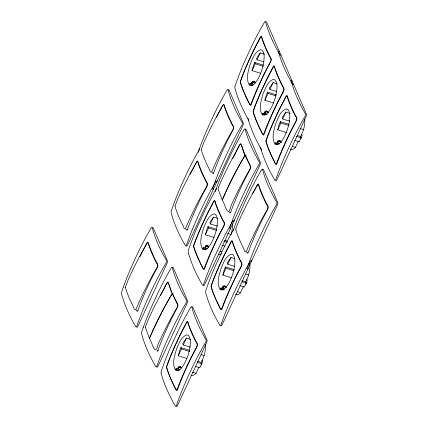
<?xml version="1.0" encoding="UTF-8"?>
<svg xmlns="http://www.w3.org/2000/svg" width="428" height="428" viewBox="0 0 428 428"><rect width="100%" height="100%" fill="white"/><g stroke="black" fill="none" stroke-linecap="round" stroke-linejoin="round"><path stroke-width="0.64" d="M181.691 367.909L180.873 366.876A1.664 1.402 -29.7 0 0 177.893 368.043L178.492 368.84C178.46 367.577 180.29 366.957 181.065 367.941M208.784 246.935L207.971 245.902A1.664 1.402 -29.7 0 0 204.985 247.063L205.584 247.86C205.558 246.598 207.387 245.977 208.163 246.967L207.831 246.202L208.65 247.234M226.235 287.247L225.417 286.214A1.664 1.402 -29.7 0 0 222.437 287.381L223.031 288.178C223.004 286.915 224.834 286.295 225.609 287.279L225.016 286.289L225.337 287.028M251.685 82.888L252.279 83.685C252.253 82.422 254.082 81.802 254.858 82.791L254.526 82.026L255.345 83.053M264.525 112.553L265.119 113.35C265.093 112.088 266.922 111.473 267.698 112.457L267.366 111.692L268.185 112.725M281.512 142.481L280.286 140.935A1.664 1.402 -29.7 0 0 277.307 142.096L277.906 142.893C277.879 141.631 279.709 141.01 280.484 141.994L280.153 141.229L280.966 142.262M178.492 368.84L178.273 367.866L178.535 368.471M186.977 358.45L178.273 355.78L179.937 349.885L180.857 347.6L189.567 350.27M214.075 237.476L205.37 234.801L207.029 228.91L207.954 226.621L216.664 229.296M260.77 73.295L252.065 70.625L253.724 64.735L254.649 62.445L263.359 65.12M195.473 366.411L199.828 367.748L201.674 363.752L201.096 362.42C204.349 356.931 205.895 350.591 205.247 344.224M231.521 277.788L222.817 275.118L224.481 269.223L225.401 266.938L234.111 269.608M231.473 234.025L232.484 226.872L232.367 223.855M273.61 102.966L264.905 100.291L266.564 94.401L267.489 92.116L276.199 94.786M286.396 132.503L277.686 129.834L279.35 123.938L280.276 121.654L288.98 124.329M240.017 285.749L244.372 287.086L246.218 283.09L245.64 281.758C248.893 276.269 250.439 269.929 249.792 263.568M294.887 140.464L299.242 141.802L301.087 137.805L300.515 136.473C303.618 131.155 305.271 125.056 304.688 118.888M198.148 152.315L200.935 144.648A347.638 303.575 -23.4 0 1 209.667 123.885L214.305 113.971A347.643 303.58 -23.4 0 1 224.914 93.807L226.894 90.399A1.867 0.551 -65.7 0 1 228.006 89.645L228.531 91.581A403.401 140.614 24.8 0 0 241.05 120.509L242.302 122.67A1.867 0.835 -69.4 0 1 241.911 125.104L239.931 128.512A347.6 303.543 -23.4 0 0 229.322 148.677L224.689 158.595A347.595 303.543 -23.4 0 0 214.016 184.607L212.748 188.229A1.867 0.712 -80.4 0 1 212.39 188.935M215.193 191.707L217.986 184.04A347.638 303.575 -23.4 0 1 226.717 163.277L231.35 153.363A347.643 303.58 -23.4 0 1 241.959 133.194L243.939 129.791A1.867 0.551 -65.7 0 1 245.057 129.037M232.853 231.414L235.432 224.352A347.638 303.575 -23.4 0 1 244.163 203.594L248.796 193.675A347.643 303.58 -23.4 0 1 259.405 173.511L261.385 170.103A1.867 0.551 -65.7 0 1 262.503 169.349L263.022 171.291A403.401 140.614 24.8 0 0 275.541 200.213L276.793 202.38A1.867 0.835 -69.4 0 1 276.408 204.814L274.428 208.217A347.6 303.543 -23.4 0 0 263.819 228.386L259.186 238.3A347.595 303.543 -23.4 0 0 248.508 264.311L247.24 267.933A1.867 0.712 -80.4 0 1 246.886 268.64M194.312 243.901L195.403 240.964A348.087 303.966 -23.4 0 1 201.807 225.353L206.553 215.081L213.663 201.23A1.873 0.556 -68 0 1 214.326 200.358L214.76 200.47L215.578 202.942A404.423 140.972 24.8 0 0 223.111 220.35L224.507 222.999L224.593 224.074A1.873 0.792 -71.1 0 1 224.138 225.438L217.033 239.289L212.283 249.561A348.039 303.928 -23.4 0 0 205.879 265.173L204.573 268.698A1.873 0.701 -79.1 0 1 203.803 269.683L202.091 266.805A403.984 140.817 24.8 0 1 194.563 249.412C192.375 246.052 194.836 242.409 196.024 239.273A389.881 340.469 -23.4 0 1 211.09 206.671C212.267 205.654 214.621 196.789 215.493 203.594A388.442 135.398 24.8 0 0 222.881 220.661C226.235 223.732 222.881 227.541 221.356 230.398A389.833 340.426 -23.4 0 0 206.291 263.001C205.189 265.002 203.835 272.984 201.893 266.077A388.442 135.398 24.8 0 1 194.51 249.016L193.665 246.33A1.873 0.465 -75.6 0 1 194.093 244.49M211.758 284.219L212.85 281.276M252.065 70.625L255.227 63.777L254.649 62.445M263.916 61.883L257.073 59.781L260.235 52.933L264.59 54.27M249.289 84.455A1.407 0.492 24.8 0 1 250.107 84.546L250.546 83.588L253.627 84.535M264.905 100.291L268.067 93.443L267.489 92.116M276.755 91.549L269.913 89.452L273.075 82.604L277.43 83.942M205.37 234.801L208.532 227.953L207.954 226.621M217.221 226.059L210.378 223.962L213.54 217.114L217.895 218.446M262.626 114.137A1.407 0.492 24.8 0 1 262.947 114.217L263.386 113.26L267.083 114.394M203.091 248.647A1.407 0.492 24.8 0 1 203.412 248.727L203.851 247.769L207.548 248.903M277.686 129.834L280.854 122.986L280.276 121.654M289.537 121.092L282.699 118.989L285.861 112.141L290.216 113.479M275.413 143.674A1.407 0.492 24.8 0 1 275.728 143.755L276.172 142.797L279.249 143.744M178.273 355.78L181.435 348.932L180.857 347.6M190.123 347.033L183.28 344.936L186.448 338.088L190.797 339.425M175.994 369.621A1.407 0.492 24.8 0 1 176.315 369.701L176.759 368.743L179.835 369.69M222.817 275.118L225.979 268.27L225.401 266.938M234.667 266.371L227.824 264.274L230.986 257.426L234.721 258.571M220.26 288.927A1.407 0.492 24.8 0 1 220.859 289.039L221.297 288.081L224.379 289.028M290.398 149.153L292.014 149.581L293.94 148.784L295.502 147.318L298.402 141.042M190.984 375.099L192.6 375.527L194.526 374.73L196.088 373.264L198.988 366.989M235.528 294.437L237.144 294.865L239.07 294.068L240.632 292.602L243.532 286.327M139.865 256.741L146.97 242.89A1.873 0.556 -68 0 1 147.633 242.018L148.067 242.13L148.885 244.602A404.423 140.972 24.8 0 0 156.423 262.011L157.82 264.659L157.9 265.735A1.873 0.792 -71.1 0 1 157.445 267.099L150.34 280.95L145.595 291.222A348.039 303.928 -23.4 0 0 139.186 306.828L137.88 310.359A1.873 0.701 -79.1 0 1 137.115 311.338L136.238 310.059M216.557 117.261L217.954 114.431M190.064 174.56L196.613 161.838A1.873 0.556 -68 0 1 197.276 160.965L197.709 161.078L198.528 163.549A404.423 140.972 24.8 0 0 206.066 180.958L207.462 183.607L207.543 184.682A1.873 0.792 -71.1 0 1 207.088 186.046L199.983 199.897L195.238 210.169A348.039 303.928 -23.4 0 0 188.828 225.781L187.523 229.306A1.873 0.701 -79.1 0 1 186.758 230.291L185.88 229.012M160.5 295.55L167.048 282.833A1.873 0.556 -68 0 1 167.712 281.961L168.145 282.073L168.964 284.54A404.423 140.972 24.8 0 0 176.502 301.954L177.898 304.602L177.978 305.678A1.873 0.792 -71.1 0 1 177.524 307.042L170.419 320.893L165.673 331.165A348.039 303.928 -23.4 0 0 159.264 346.771L157.959 350.302A1.873 0.701 -79.1 0 1 157.194 351.281L156.878 351.067M232.768 158.349L239.873 144.498A1.873 0.556 -68 0 1 240.541 143.626L240.975 143.738L241.788 146.21A404.423 140.972 24.8 0 0 249.326 163.619L250.722 166.267L250.803 167.343A1.873 0.792 -71.1 0 1 250.353 168.707L243.243 182.558L238.498 192.83A348.039 303.928 -23.4 0 0 232.094 208.441L230.788 211.967A1.873 0.701 -79.1 0 1 230.018 212.951L229.146 211.667M218.232 113.864L222.828 105.106A1.873 0.556 -68 0 1 223.491 104.234L223.924 104.346L224.743 106.818A404.423 140.972 24.8 0 0 232.276 124.227L233.672 126.875L233.758 127.951A1.873 0.792 -71.1 0 1 233.303 129.315L226.198 143.166L221.453 153.438A348.039 303.928 -23.4 0 0 215.043 169.049L213.738 172.575A1.873 0.701 -79.1 0 1 212.967 173.559L212.095 172.281M252.729 193.574L257.319 184.816A1.873 0.556 -68 0 1 257.988 183.938L258.421 184.056L259.24 186.522A404.423 140.972 24.8 0 0 266.772 203.937L268.169 206.585L268.249 207.655A1.873 0.792 -71.1 0 1 267.8 209.019L260.695 222.87L255.944 233.142A348.039 303.928 -23.4 0 0 249.54 248.754L248.235 252.285A1.873 0.701 -79.1 0 1 247.464 253.264L246.592 251.985M199.689 148.832L198.699 150.533A347.643 303.58 -23.4 0 0 188.09 170.702L183.457 180.616A347.638 303.575 -23.4 0 0 174.72 201.379L171.51 210.255A1.867 0.428 -76.2 0 0 171.147 212.695L171.671 214.631A403.401 140.614 24.8 0 0 184.19 243.559L185.442 245.72A1.867 0.712 -80.4 0 0 186.533 244.96L187.801 241.333A347.595 303.543 -23.4 0 1 198.474 215.327L203.113 205.408A347.6 303.543 -23.4 0 1 213.722 185.244L215.701 181.836A1.867 0.835 -69.4 0 0 216.081 180.942M216.739 188.224L215.744 189.925A347.643 303.58 -23.4 0 0 205.14 210.095L200.502 220.008A347.638 303.575 -23.4 0 0 191.771 240.771L188.561 249.642A1.867 0.428 -76.2 0 0 188.197 252.087L188.721 254.023M233.854 229.108L233.196 230.243A347.643 303.58 -23.4 0 0 222.587 250.407L217.948 260.326A347.638 303.575 -23.4 0 0 209.217 281.084L206.007 289.959A1.867 0.428 -76.2 0 0 205.643 292.399L206.168 294.341A403.401 140.614 24.8 0 0 218.687 323.263L219.939 325.43A1.867 0.712 -80.4 0 0 221.03 324.665L222.298 321.043A347.595 303.543 -23.4 0 1 232.971 295.031L237.604 285.118A347.6 303.543 -23.4 0 1 248.213 264.948L250.193 261.54A1.867 0.835 -69.4 0 0 250.578 260.652M245.025 155.155L244.458 156.097A390.85 341.314 -23.4 0 0 222.635 198.983L222.212 199.972L218.136 189.026L218.435 187.346L220.752 182.034A389.881 340.469 -23.4 0 1 237.128 149.864C242.205 136.987 241.676 150.538 245.025 155.155L246.137 155.546M172.291 293.699L171.724 294.641A390.801 341.271 -23.4 0 0 149.896 337.526L149.479 338.516C152.534 342.689 154.845 357.808 158.194 344.096A389.833 340.426 -23.4 0 1 174.571 311.921L177.502 306.828L177.807 305.153L172.291 293.699L173.399 294.09M277.847 141.582L278.098 141.277L278.361 141.887M260.235 52.933L256.495 58.449L257.073 59.781M273.075 82.604L269.335 88.12L269.913 89.452M285.861 112.141L282.122 117.657L282.699 118.989M213.54 217.114L209.8 222.63L210.378 223.962M230.986 257.426L227.247 262.942L227.824 264.274M186.448 338.088L182.708 343.604L183.28 344.936M252.472 82.069L252.793 81.828M221.618 253.751L219.692 254.553L218.617 254.264M251.718 83.123L252.279 83.685M264.558 112.789L265.119 113.35M277.344 142.331L277.906 142.893M205.023 247.298L205.584 247.86M222.474 287.611L223.031 288.178M177.93 368.273L178.225 368.224M206.863 245.795L207.238 245.833M255.227 63.777L263.311 66.26M250.107 84.546L252.943 85.418M268.067 93.443L276.151 95.926M262.947 114.217L265.408 114.972M299.942 128.486L303.677 129.631M280.854 122.986L288.937 125.468M297.401 135.521L300.515 136.473M296.112 136.281L301.087 137.805M292.394 146.365L295.502 147.318M275.728 143.755L278.195 144.509M227.626 233.453L231.355 234.598M208.532 227.953L216.616 230.435M224.459 240.301L227.573 241.253M223.796 241.248L226.904 242.205M222.571 245.437L225.058 246.196M220.072 251.332L221.939 251.905M203.412 248.727L206.248 249.594M245.693 273.957L248.802 274.91M225.979 268.27L234.062 270.753M241.911 280.613L245.64 281.758M241.863 281.752L246.218 283.09M237.519 291.645L240.632 292.602M220.859 289.039L223.935 289.986M201.149 354.619L204.263 355.572M181.435 348.932L189.524 351.415M197.367 361.275L201.096 362.42M197.319 362.414L201.674 363.752M192.354 372.119L196.088 373.264M176.315 369.701L178.776 370.455M266.772 111.328L267.104 111.467M279.559 140.866L279.891 141.005M251.68 82.888A1.664 1.402 -29.7 0 1 254.66 81.727L255.479 82.754M264.52 112.553A1.664 1.402 -29.7 0 1 267.5 111.398L268.731 112.939M225.278 286.514L226.096 287.546M248.871 120.396L247.935 118.775A403.401 140.614 24.8 0 1 235.416 89.848L234.892 87.911A1.867 0.428 -76.2 0 1 235.256 85.466L238.466 76.591A347.638 303.575 -23.4 0 1 247.197 55.833L251.835 45.919A347.643 303.58 -23.4 0 1 262.439 25.75L264.424 22.342A1.867 0.551 -65.7 0 1 265.537 21.587L266.061 23.529A403.401 140.614 24.8 0 0 278.575 52.451L279.832 54.618A1.867 0.835 -69.4 0 1 279.933 54.896M261.711 150.062L260.775 148.441A403.401 140.614 24.8 0 1 248.256 119.514L247.86 118.064M254.665 81.727L254.997 82.492M267.505 111.392L267.837 112.157A1.664 1.498 -15.6 0 0 264.772 113.136L264.814 113.383M280.286 140.935L280.618 141.7A1.664 1.498 -15.6 0 0 277.558 142.679L277.601 142.92M254.264 81.796L254.585 82.534M252.22 82.374L252.483 82.978L252.204 82.417M265.044 112.083L265.307 112.687M207.971 245.902L208.302 246.667M225.417 286.214L225.749 286.979A1.664 1.498 -15.6 0 0 222.688 287.958L222.726 288.205M205.526 246.549L205.788 247.154M205.37 246.892L205.633 247.496M222.817 287.209L223.079 287.809M180.873 366.876L181.204 367.641M178.947 367.834L178.679 367.224L178.674 368.176M260.647 147.601L261.037 149.056A403.401 140.614 24.8 0 0 273.556 177.984L274.808 180.145A1.867 0.712 -80.4 0 0 275.9 179.38L277.167 175.758A347.595 303.543 -23.4 0 1 287.841 149.746L292.479 139.833A347.6 303.543 -23.4 0 1 303.088 119.663L305.068 116.261A1.867 0.835 -69.4 0 0 305.453 113.827L304.201 111.66A403.401 140.614 24.8 0 1 291.682 82.738L291.158 80.796A1.867 0.551 -65.7 0 0 291.072 80.646M245.051 129.037L245.576 130.973A403.401 140.614 24.8 0 0 258.095 159.901L259.347 162.062A1.867 0.835 -69.4 0 1 258.961 164.496L256.982 167.904A347.6 303.543 -23.4 0 0 246.373 188.069L241.734 197.987A347.595 303.543 -23.4 0 0 231.061 223.994L229.793 227.621A1.867 0.712 -80.4 0 1 229.435 228.327M161.099 373.061L161.624 375.003A403.401 140.614 24.8 0 0 174.143 403.925L175.394 406.092A1.867 0.712 -80.4 0 0 176.486 405.327L177.754 401.705A347.595 303.543 -23.4 0 1 188.427 375.693L193.06 365.774A347.6 303.543 -23.4 0 1 203.669 345.61L205.649 342.202A1.867 0.835 -69.4 0 0 206.039 339.768L204.787 337.606A403.401 140.614 24.8 0 1 192.268 308.679L191.744 306.742A1.867 0.551 -65.7 0 0 190.631 307.497L188.652 310.905A347.643 303.58 -23.4 0 0 178.043 331.069L173.404 340.988A347.638 303.575 -23.4 0 0 164.673 361.746L161.463 370.621A1.867 0.428 -76.2 0 0 161.099 373.061M251.974 83.711L251.937 83.471A1.664 1.498 -15.6 0 1 254.992 82.492M205.28 247.892L205.242 247.646A1.664 1.498 -15.6 0 1 208.297 246.667M178.187 368.866L178.15 368.62A1.664 1.498 -15.6 0 1 181.199 367.647M266.007 141.508L266.879 144.445A403.984 140.817 24.8 0 0 274.407 161.838L276.124 164.71A1.873 0.701 -79.1 0 0 276.889 163.731L278.2 160.2A348.039 303.928 -23.4 0 1 284.604 144.594L289.349 134.322L296.46 120.471A1.873 0.792 -71.1 0 0 296.909 119.107L296.829 118.032L295.432 115.383A404.423 140.972 24.8 0 1 287.894 97.969L287.076 95.503L286.648 95.391A1.873 0.556 -68 0 0 285.979 96.263L278.874 110.114L274.129 120.386A348.087 303.966 -23.4 0 0 267.719 135.992L266.414 139.523A1.873 0.465 -75.6 0 0 266.055 140.914M246.64 279.548A2.349 0.797 -72.9 0 1 246.924 281.715A2.349 0.797 -72.9 0 1 245.495 284.058M221.848 289.344A1.412 0.326 22 0 1 220.238 288.483A1.412 0.653 27.9 0 1 221.297 288.081M251.659 260.047A1.878 0.642 -72.9 0 1 251.199 261.85M220.934 325.735A1.878 0.642 -72.9 0 0 222.036 324.975L277.414 205.119A1.878 0.642 -72.9 0 0 277.788 202.685L263.493 169.654A1.878 0.642 -72.9 0 0 262.813 169.729M213.069 280.693A348.087 303.966 -23.4 0 1 219.254 265.665L224.005 255.393L231.109 241.542A1.873 0.556 -68 0 1 231.773 240.67L232.206 240.782L233.025 243.254A404.423 140.972 24.8 0 0 240.557 260.668L241.954 263.311L242.039 264.386A1.873 0.792 -71.1 0 1 241.585 265.751L234.48 279.602L229.734 289.874A348.039 303.928 -23.4 0 0 223.325 305.485L222.02 309.016A1.873 0.701 -79.1 0 1 221.249 309.995L219.537 307.122A403.984 140.817 24.8 0 1 212.01 289.729L211.138 286.626A1.873 0.465 -75.6 0 1 211.186 286.198M211.272 285.733A1.873 0.465 -75.6 0 1 211.544 284.807M248.058 252.788A1.84 0.647 -71.1 0 1 247.94 252.627M248.245 268.244A1.878 0.642 -72.9 0 1 247.619 269.126M213.727 173.126A1.84 0.647 -71.1 0 1 213.444 172.923M228.317 90.019A1.878 0.642 -72.9 0 1 229.001 89.95L243.291 122.975A1.878 0.642 -72.9 0 1 242.917 125.415L187.539 245.271A1.878 0.642 -72.9 0 1 186.437 246.025M213.754 188.539A1.878 0.642 -72.9 0 1 212.93 189.502M187.71 229.783A1.84 0.647 -71.1 0 1 187.512 229.857M217.119 180.771A1.878 0.642 -72.9 0 1 216.707 182.146M230.847 212.411A1.84 0.653 -70.8 0 1 230.366 212.283M245.362 129.411A1.878 0.642 -72.9 0 1 246.047 129.342L260.342 162.367A1.878 0.642 -72.9 0 1 259.967 164.807L204.584 284.657A1.878 0.642 -72.9 0 1 203.482 285.417M230.799 227.931A1.878 0.642 -72.9 0 1 229.98 228.894M204.397 249.026A1.412 0.326 22 0 1 202.792 248.165A1.412 0.653 27.9 0 1 203.851 247.764M234.169 220.163A1.878 0.642 -72.9 0 1 233.752 221.538M233.126 220.334A1.867 0.835 -69.4 0 1 232.746 221.228L230.767 224.636A347.6 303.543 -23.4 0 0 220.158 244.8L215.525 254.719A347.595 303.543 -23.4 0 0 204.846 280.725L203.578 284.353A1.867 0.712 -80.4 0 1 202.492 285.112L201.24 282.951A403.401 140.614 24.8 0 1 188.721 254.023M263.932 114.517A1.412 0.326 22 0 1 262.327 113.661A1.412 0.653 27.9 0 1 263.386 113.254M292.773 84.567A1.867 0.835 -69.4 0 0 292.672 84.284L291.415 82.123A403.401 140.614 24.8 0 1 278.895 53.195L278.377 51.258A1.867 0.551 -65.7 0 0 278.291 51.103M278.895 51.435A1.878 0.642 -72.9 0 1 279.372 51.563M293.661 84.589A1.878 0.642 -72.9 0 1 293.731 84.862M301.515 134.264A2.349 0.797 -72.9 0 1 301.713 136.725A2.349 0.797 -72.9 0 1 300.167 138.72M276.718 144.059A1.412 0.326 22 0 1 275.108 143.198A1.412 0.653 27.9 0 1 276.172 142.797M275.803 180.45A1.878 0.642 -72.9 0 0 276.905 179.69L306.074 116.566A1.878 0.642 -72.9 0 0 306.448 114.132L266.532 21.892A1.878 0.642 -72.9 0 0 266.055 21.769M291.682 80.978A1.878 0.642 -72.9 0 1 292.153 81.101M251.092 84.851A1.412 0.326 22 0 1 249.487 83.99A1.412 0.653 27.9 0 1 250.546 83.588M280.822 54.923A1.878 0.642 -72.9 0 1 280.907 55.554M201.856 360.312A2.349 0.797 -72.9 0 1 202.449 362.083A2.349 0.797 -72.9 0 1 200.951 364.72M177.304 370.006A1.412 0.326 22 0 1 175.694 369.145A1.412 0.653 27.9 0 1 176.753 368.738M176.389 406.397A1.878 0.642 -72.9 0 0 177.492 405.637L206.654 342.512A1.878 0.642 -72.9 0 0 207.034 340.073L192.739 307.047A1.878 0.642 -72.9 0 0 192.054 307.117M166.727 366.395A1.873 0.465 -75.6 0 0 166.594 367.288L167.466 370.391A403.984 140.817 24.8 0 0 174.993 387.784L176.711 390.657A1.873 0.701 -79.1 0 0 177.476 389.678L178.781 386.147A348.039 303.928 -23.4 0 1 185.19 370.536L189.936 360.264L197.041 346.413A1.873 0.792 -71.1 0 0 197.495 345.048L197.415 343.973L196.019 341.325A404.423 140.972 24.8 0 1 188.481 323.916L187.662 321.444L187.229 321.332A1.873 0.556 -68 0 0 186.565 322.204L179.46 336.055L174.71 346.327A348.087 303.966 -23.4 0 0 168.306 361.938L167 365.469A1.873 0.465 -75.6 0 0 166.85 365.919M158.242 350.553A1.84 0.653 -70.8 0 1 157.536 350.612M156.873 367.021A1.878 0.642 -72.9 0 0 157.975 366.261L187.143 303.142A1.878 0.642 -72.9 0 0 187.518 300.702L173.222 267.671A1.878 0.642 -72.9 0 0 172.538 267.746M138.067 310.835A1.84 0.647 -71.1 0 1 137.869 310.91M136.794 327.078A1.878 0.642 -72.9 0 0 137.896 326.318L167.059 263.199A1.878 0.642 -72.9 0 0 167.439 260.759L153.144 227.733A1.878 0.642 -72.9 0 0 152.668 227.605M125.351 287.252L126.196 290.13A388.442 130.941 26.7 0 0 133.579 307.192C135.446 314.099 137.019 306.175 138.201 304.19A389.833 340.426 -23.4 0 1 154.401 271.957C156.011 269.159 159.553 265.403 156.145 262.289A388.442 130.941 26.7 0 1 148.762 245.228C147.933 238.455 145.365 247.245 144.129 248.229A389.881 340.469 -23.4 0 0 127.935 280.463L125.351 287.252M174.993 206.2L175.838 209.078A388.442 130.941 26.7 0 0 183.227 226.139C185.089 233.046 186.661 225.123 187.844 223.138A389.833 340.426 -23.4 0 1 204.044 190.904C205.654 188.111 209.196 184.35 205.788 181.237A388.442 130.941 26.7 0 1 198.405 164.175C197.576 157.402 195.008 166.198 193.777 167.177A389.881 340.469 -23.4 0 0 177.577 199.411L174.993 206.2M201.208 149.468L202.053 152.347A388.442 130.941 26.7 0 0 209.436 169.413C211.304 176.315 212.876 168.391 214.059 166.406A389.833 340.426 -23.4 0 1 230.259 134.173C231.869 131.38 235.411 127.619 232.003 124.505A388.442 130.941 26.7 0 1 224.62 107.444C223.791 100.671 221.223 109.466 219.987 110.445A389.881 340.469 -23.4 0 0 203.792 142.679L201.208 149.468M235.705 229.178L236.55 232.056A388.442 130.941 26.7 0 0 243.933 249.117C245.8 256.019 247.373 248.101 248.556 246.111A389.833 340.426 -23.4 0 1 264.75 213.877C266.366 211.084 269.908 207.323 266.5 204.215A388.442 130.941 26.7 0 1 259.117 187.148C258.282 180.381 255.719 189.171 254.483 190.15A389.881 340.469 -23.4 0 0 238.284 222.383L235.705 229.178M240.386 82.133L241.258 85.236A403.984 140.817 24.8 0 0 248.786 102.629L250.498 105.502A1.873 0.701 -79.1 0 0 251.268 104.523L252.574 100.992A348.039 303.928 -23.4 0 1 258.983 85.386L263.728 75.114L270.833 61.263A1.873 0.792 -71.1 0 0 271.288 59.899L271.202 58.823L269.806 56.175A404.423 140.972 24.8 0 1 262.273 38.761L261.454 36.294L261.021 36.182A1.873 0.556 -68 0 0 260.358 37.054L253.248 50.905L248.502 61.177A348.087 303.966 -23.4 0 0 242.098 76.783L240.793 80.314A1.873 0.465 -75.6 0 0 240.386 82.133M253.226 111.804L254.098 114.907A403.984 140.817 24.8 0 0 261.626 132.3L263.338 135.173A1.873 0.701 -79.1 0 0 264.108 134.189L265.414 130.663A348.039 303.928 -23.4 0 1 271.817 115.052L276.568 104.78L283.673 90.929A1.873 0.792 -71.1 0 0 284.128 89.564L284.042 88.489L282.646 85.841A404.423 140.972 24.8 0 1 275.113 68.432L274.295 65.96L273.861 65.848A1.873 0.556 -68 0 0 273.198 66.72L266.088 80.571L261.342 90.843A348.087 303.966 -23.4 0 0 254.938 106.454L253.627 109.98A1.873 0.465 -75.6 0 0 253.226 111.804M145.311 327.147L149.388 338.307L149.805 337.312A390.85 341.314 -23.4 0 1 171.633 294.432L172.2 293.49C168.851 288.873 169.376 275.316 164.304 288.194A389.881 340.469 -23.4 0 0 147.928 320.369L145.311 327.147M166.567 366.957L167.412 369.99A388.442 135.398 24.8 0 0 174.795 387.051C176.737 393.958 178.091 385.976 179.193 383.975A389.833 340.426 -23.4 0 1 194.259 351.372C195.789 348.515 199.138 344.711 195.783 341.635A388.442 135.398 24.8 0 1 188.4 324.574C187.523 317.763 185.169 326.628 183.992 327.645A389.881 340.469 -23.4 0 0 168.926 360.248L166.567 366.957M211.111 286.295L211.956 289.328A388.442 135.398 24.8 0 0 219.339 306.389C221.281 313.296 222.635 305.314 223.737 303.313A389.833 340.426 -23.4 0 1 238.803 270.71C240.333 267.853 243.682 264.049 240.327 260.973A388.442 135.398 24.8 0 1 232.944 243.912C232.067 237.101 229.713 245.966 228.536 246.983A389.881 340.469 -23.4 0 0 213.47 279.586L211.111 286.295M240.359 81.807L241.205 84.835A388.442 135.398 24.8 0 0 248.588 101.896C250.599 108.749 251.83 100.874 252.985 98.82A389.833 340.426 -23.4 0 1 268.051 66.217C269.576 63.36 272.93 59.556 269.576 56.48A388.442 135.398 24.8 0 1 262.187 39.419C261.315 32.608 258.961 41.479 257.784 42.495A389.881 340.469 -23.4 0 0 242.719 75.098L240.359 81.807M253.199 111.473L254.045 114.506A388.442 135.398 24.8 0 0 261.428 131.567C263.37 138.474 264.723 130.492 265.825 128.491A389.833 340.426 -23.4 0 1 280.891 95.888C282.416 93.031 285.77 89.227 282.416 86.151A388.442 135.398 24.8 0 1 275.027 69.09C274.155 62.279 271.801 71.144 270.624 72.161A389.881 340.469 -23.4 0 0 255.559 104.764L253.199 111.473M265.986 141.015L266.831 144.043A388.442 135.398 24.8 0 0 274.214 161.105C276.156 168.011 277.51 160.029 278.612 158.028A389.833 340.426 -23.4 0 1 293.678 125.425C295.202 122.569 298.551 118.765 295.197 115.688A388.442 135.398 24.8 0 1 287.814 98.627C286.942 91.817 284.583 100.687 283.406 101.698A389.881 340.469 -23.4 0 0 268.34 134.301L265.986 141.015M189.984 346.915C189.064 353.309 186.822 359.488 183.607 365.084C181.857 367.449 179.295 371.921 175.715 370.413C171.564 363.982 174.661 355.62 176.582 348.857C178.888 343.738 180.969 336.97 186.736 334.84L188.368 335.274C191.081 338.468 190.38 343.053 189.984 346.915M217.076 225.936C216.161 232.334 213.914 238.514 210.699 244.104C208.955 246.475 206.387 250.947 202.813 249.438C198.662 243.002 201.754 234.64 203.68 227.878C205.98 222.763 208.061 215.996 213.829 213.866L215.466 214.3C218.178 217.488 217.478 222.079 217.076 225.936M234.528 266.253C233.608 272.647 231.361 278.826 228.145 284.422C226.401 286.787 223.833 291.259 220.26 289.751C216.108 283.32 219.206 274.958 221.126 268.196C223.427 263.076 225.508 256.308 231.275 254.179L232.912 254.612C235.625 257.806 234.924 262.391 234.528 266.253M263.771 61.76C262.856 68.159 260.609 74.333 257.394 79.929C255.639 82.294 253.092 86.772 249.508 85.263C245.356 78.827 248.449 70.465 250.375 63.702C252.675 58.588 254.756 51.815 260.524 49.685L262.161 50.124C264.873 53.313 264.172 57.903 263.771 61.76M276.611 91.432C275.696 97.825 273.449 104.004 270.234 109.595C268.479 111.959 265.932 116.443 262.348 114.929C258.196 108.493 261.289 100.136 263.215 93.374C265.515 88.254 267.596 81.486 273.364 79.357L275.001 79.79C277.713 82.984 277.012 87.569 276.611 91.432M289.398 120.969C288.483 127.367 286.236 133.541 283.02 139.137C281.271 141.508 278.708 145.975 275.134 144.471C270.978 138.035 274.075 129.673 275.996 122.911C278.302 117.796 280.383 111.023 286.15 108.894L287.782 109.333C290.5 112.521 289.793 117.112 289.398 120.969M250.653 167.177L250.118 168.916L247.395 173.591A389.833 340.426 -23.4 0 0 231.018 205.761C227.669 219.473 225.358 204.354 222.303 200.186L222.726 199.191A390.801 341.271 -23.4 0 1 244.549 156.311L245.116 155.369L250.653 167.177M123.136 287.68L121.868 291.302A1.867 0.428 -76.2 0 0 121.504 293.747L122.028 295.684A403.401 140.614 24.8 0 0 134.547 324.611L135.799 326.773A1.867 0.712 -80.4 0 0 136.89 326.013L138.158 322.386A347.595 303.543 -23.4 0 1 148.832 296.374L153.465 286.46A347.6 303.543 -23.4 0 1 164.074 266.296L166.053 262.888A1.867 0.835 -69.4 0 0 166.444 260.454L165.192 258.293A403.401 140.614 24.8 0 1 152.673 229.365L152.149 227.429A1.867 0.551 -65.7 0 0 151.036 228.183L149.056 231.585A347.643 303.58 -23.4 0 0 138.447 251.755L133.809 261.669A347.638 303.575 -23.4 0 0 125.078 282.426L123.136 287.68M143.214 327.623L141.946 331.245A1.867 0.428 -76.2 0 0 141.582 333.69L142.107 335.627A403.401 140.614 24.8 0 0 154.626 364.554L155.878 366.716A1.867 0.712 -80.4 0 0 156.969 365.956L158.237 362.329A347.595 303.543 -23.4 0 1 168.91 336.317L173.549 326.404A347.6 303.543 -23.4 0 1 184.152 306.234L186.137 302.831A1.867 0.835 -69.4 0 0 186.522 300.397L185.271 298.236A403.401 140.614 24.8 0 1 172.751 269.308L172.227 267.366A1.867 0.551 -65.7 0 0 171.114 268.121L169.135 271.529A347.643 303.58 -23.4 0 0 158.526 291.698L153.893 301.612A347.638 303.575 -23.4 0 0 145.156 322.37L143.214 327.623"/></g></svg>
